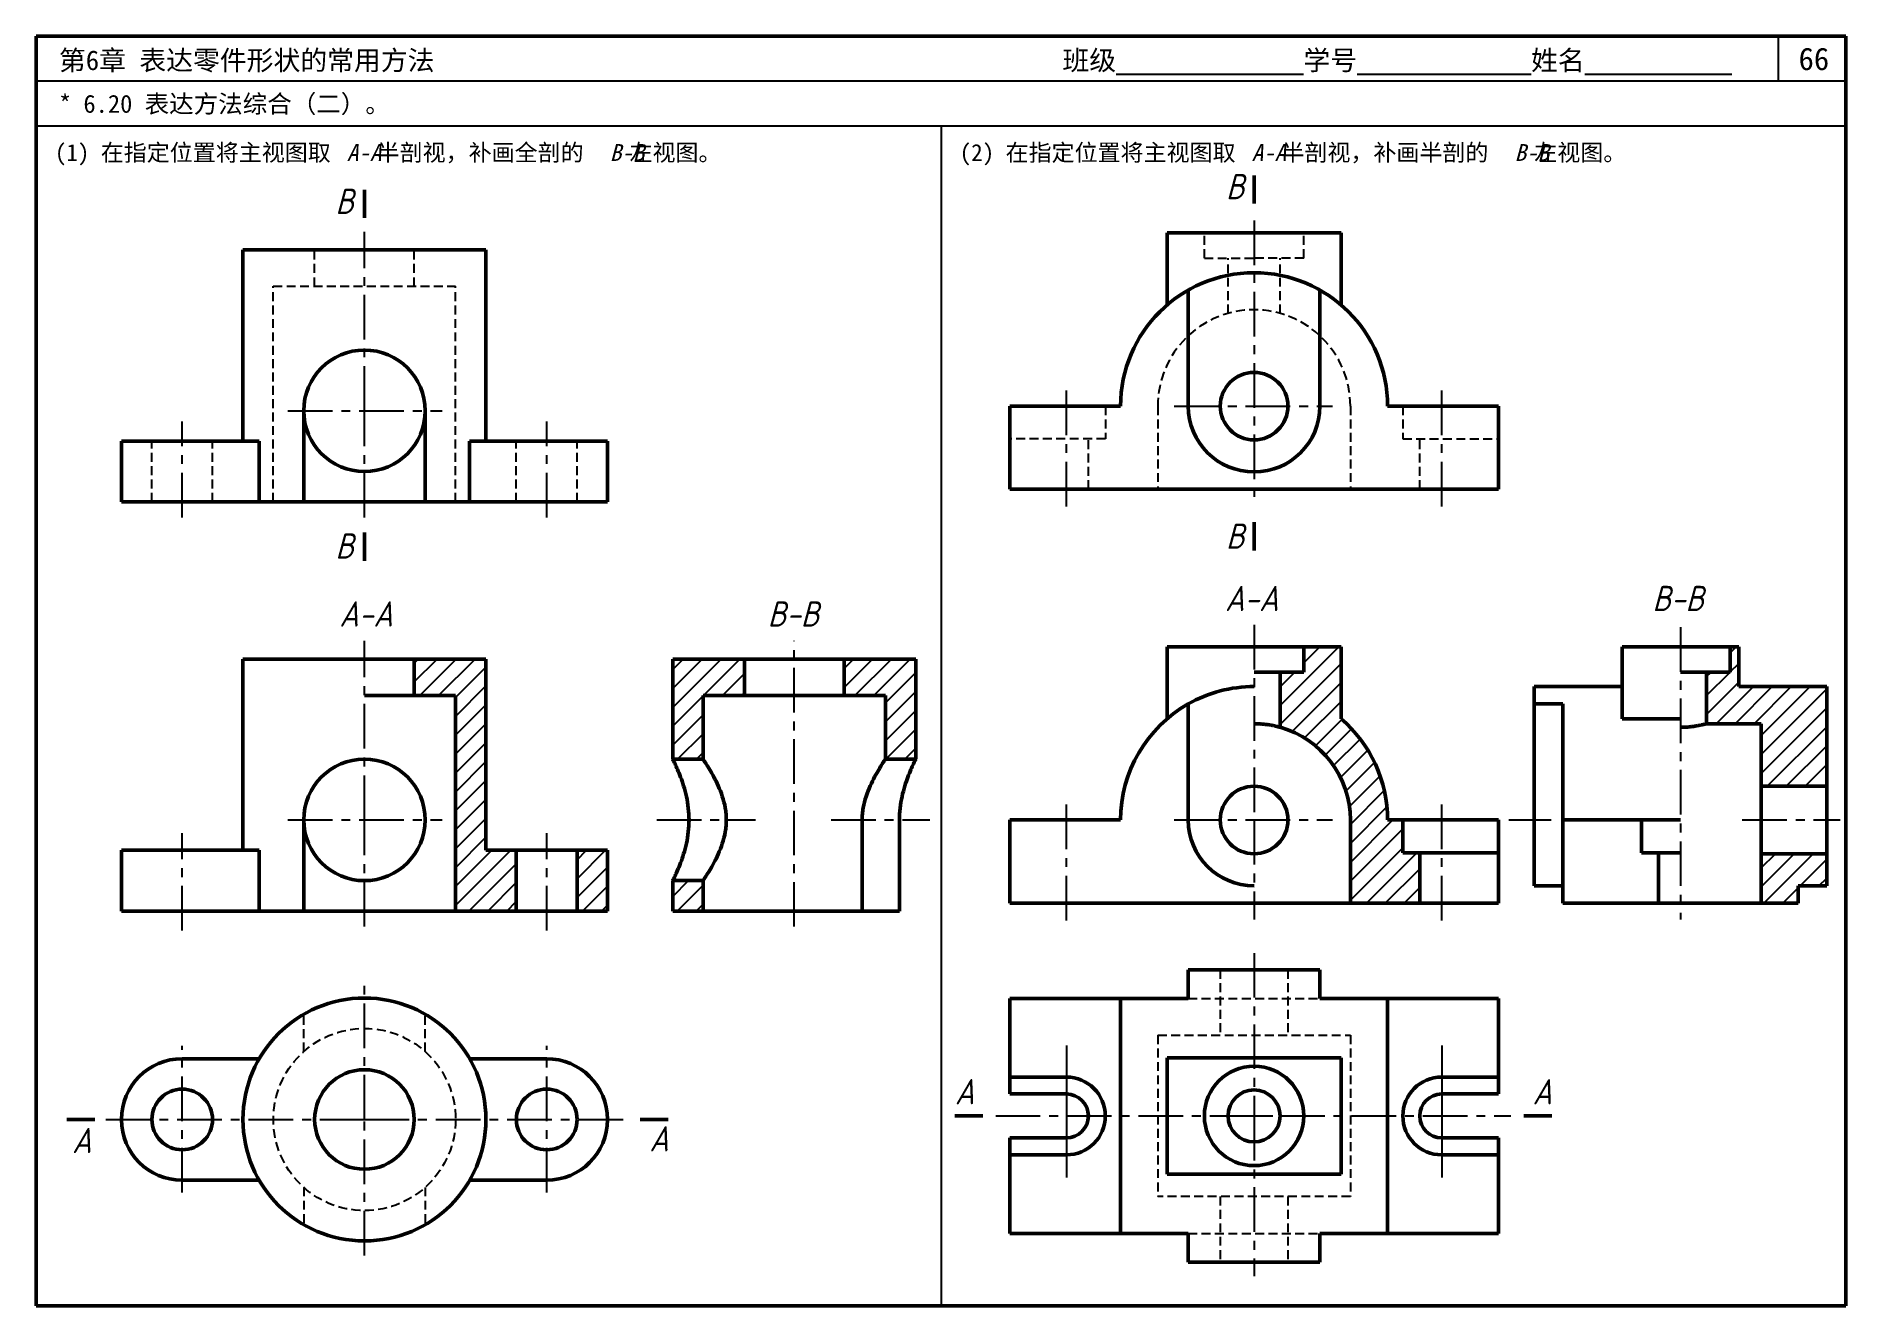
# Model space of a CAD drawing. Header units: millimetres. Extents: x 0 to 322, y 0 to 226.
import ezdxf
from ezdxf.enums import TextEntityAlignment as Align

# ---------------------------------------------------------------- set-up
doc = ezdxf.new("R2010")
doc.units = ezdxf.units.MM
doc.header["$LTSCALE"] = 0.25
doc.linetypes.add('CENTER', pattern=[50.8, 31.75, -6.35, 6.35, -6.35])
doc.linetypes.add('HIDDEN', pattern=[9.525, 6.35, -3.175])
for name, color, linetype in [('点画线层', 7, 'CENTER'), ('答案', 1, 'Continuous'), ('细实线层', 7, 'Continuous'), ('虚线层', 7, 'HIDDEN')]:
    doc.layers.add(name, color=color, linetype=linetype)
doc.layers.add('粗实线层', color=7, linetype='Continuous', lineweight=50)
doc.styles.get("Standard").update_dxf_attribs({"font": 'gbeitc.shx', "height": 4, "bigfont": 'gbcbig.shx'})
doc.styles.add('宋体', font='SimSun.ttf', dxfattribs={"height": 3.5})
doc.styles.add('宋体-斜体', font='SimSun.ttf', dxfattribs={"oblique": 15, "height": 3})

msp = doc.modelspace()

# ---------------------------------------------------------------- hatches: boundary and pattern name
at = {"layer": '答案'}
h = msp.add_hatch(dxfattribs=at)
h.set_pattern_fill('ANSI31', color=256, scale=0.75)
h.paths.add_polyline_path([(232.18, 117.29), (225.56, 117.29), (225.56, 112.82), (221.34, 112.82), (221.34, 102.98, -0.336152), (233.85, 86.48), (233.85, 71.68), (246.19, 71.68), (246.19, 80.63), (243.18, 80.63), (243.18, 86.48), (240.46, 86.48, 0.218737), (232.18, 104.5)])
h = msp.add_hatch(dxfattribs=at)
h.set_pattern_fill('ANSI31', color=256, scale=0.75)
h.paths.add_polyline_path([(318.6, 110.23), (302.95, 110.23), (302.95, 117.29), (301.43, 117.29), (301.43, 112.82), (297.21, 112.82), (297.21, 103.61), (306.94, 103.61), (306.94, 92.49), (318.6, 92.49)])
h.paths.add_polyline_path([(318.6, 80.47), (306.94, 80.47), (306.94, 71.68), (313.5, 71.68), (313.5, 74.75), (318.6, 74.75)])
h = msp.add_hatch(dxfattribs=at)
h.set_pattern_fill('ANSI31', color=256, scale=0.75)
h.paths.add_polyline_path([(80.03, 115.13), (67.27, 115.13), (67.27, 108.65), (74.62, 108.65), (74.62, 70.27), (85.43, 70.27), (85.43, 81.08), (80.03, 81.08)])
h.paths.add_polyline_path([(101.65, 81.08), (96.24, 81.08), (96.24, 70.27), (101.65, 70.27)])
h = msp.add_hatch(dxfattribs=at)
h.set_pattern_fill('ANSI31', color=256, scale=0.75)
h.paths.add_polyline_path([(126.02, 115.13), (113.26, 115.13), (113.26, 97.3), (118.67, 97.3), (118.67, 108.65), (126.02, 108.65)])
h.paths.add_polyline_path([(118.67, 75.68), (113.26, 75.68), (113.26, 70.27), (118.67, 70.27)])
h.paths.add_polyline_path([(156.5, 115.13), (143.75, 115.13), (143.75, 108.65), (151.1, 108.65), (151.1, 97.3), (156.5, 97.3)])

# ---------------------------------------------------------------- linework, layer by layer
at = {"lineweight": 50}
for p, q in [((322, 226), (0, 226)), ((0, 226), (0, 0)), ((322, 0), (322, 226)), ((0, 0), (322, 0))]:
    msp.add_line(p, q, dxfattribs=at)
for p, q in [((310, 218), (310, 226)), ((322, 218), (0, 218)), ((322, 210), (0, 210)), ((161, 210), (161, 0))]:
    msp.add_line(p, q)
at = {"layer": '点画线层'}
for p, q in [((58.41, 159.32), (58.41, 191.19)), ((216.71, 193.2), (216.71, 142.47)), ((183.32, 142.28), (183.32, 163.34)), ((250.1, 142.28), (250.1, 163.34)), ((44.78, 159.32), (72.24, 159.32)), ((58.41, 140.33), (58.41, 159.32)), ((202.5, 160.15), (230.68, 160.15)), ((25.98, 140.33), (25.98, 157.44)), ((90.84, 140.33), (90.84, 157.44)), ((216.71, 121.22), (216.71, 86.48)), ((292.58, 120.78), (292.58, 68.79)), ((58.41, 86.49), (58.41, 118.35)), ((134.88, 67.5), (134.88, 118.35)), ((58.41, 67.5), (58.41, 86.49)), ((216.71, 86.48), (216.71, 68.79)), ((216.71, 62.8), (216.71, 33.8)), ((58.41, 33.17), (58.41, 57.5)), ((25.98, 20.17), (25.98, 46.3)), ((90.84, 20.17), (90.84, 46.3)), ((12.39, 33.17), (58.41, 33.17)), ((58.41, 33.17), (104.76, 33.17)), ((58.41, 8.97), (58.41, 33.17)), ((170.73, 33.8), (212.08, 33.8)), ((212.08, 33.8), (221.34, 33.8)), ((216.71, 33.8), (216.71, 5.27)), ((221.34, 33.8), (262.39, 33.8))]:
    msp.add_line(p, q, dxfattribs=at)
at = {"layer": '答案', "lineweight": 50}
for p, q in [((201.24, 104.5), (201.24, 117.29)), ((201.24, 117.29), (216.71, 117.29)), ((216.71, 117.29), (225.56, 117.29)), ((225.56, 112.82), (225.56, 117.29)), ((225.56, 117.29), (232.18, 117.29)), ((232.18, 117.29), (232.18, 104.5)), ((282.21, 104.5), (282.21, 117.29)), ((282.21, 117.29), (292.58, 117.29)), ((292.58, 117.29), (301.43, 117.29)), ((301.43, 112.82), (301.43, 117.29)), ((301.43, 117.29), (302.95, 117.29)), ((302.95, 117.29), (302.95, 110.23)), ((36.79, 115.13), (58.41, 115.13)), ((36.79, 81.08), (36.79, 115.13)), ((67.27, 115.13), (58.41, 115.13)), ((67.27, 108.65), (67.27, 115.13)), ((67.27, 115.13), (80.03, 115.13)), ((80.03, 115.13), (80.03, 81.08)), ((113.26, 115.13), (113.26, 97.3)), ((126.02, 115.13), (113.26, 115.13)), ((143.75, 115.13), (126.02, 115.13)), ((126.02, 108.65), (126.02, 115.13)), ((156.5, 115.13), (143.75, 115.13)), ((143.75, 115.13), (143.75, 108.65)), ((156.5, 97.3), (156.5, 115.13)), ((221.34, 112.82), (216.71, 112.82)), ((221.34, 102.98), (221.34, 112.82)), ((221.34, 112.82), (225.56, 112.82)), ((297.21, 112.82), (292.58, 112.82)), ((297.21, 103.61), (297.21, 112.82)), ((297.21, 112.82), (301.43, 112.82)), ((266.56, 110.23), (266.56, 107.13)), ((266.56, 110.23), (282.21, 110.23)), ((302.95, 110.23), (318.6, 110.23)), ((318.6, 110.23), (318.6, 92.49)), ((67.27, 108.65), (58.41, 108.65)), ((74.62, 108.65), (67.27, 108.65)), ((74.62, 70.27), (74.62, 108.65)), ((118.67, 108.65), (126.02, 108.65)), ((118.67, 97.3), (118.67, 108.65)), ((143.75, 108.65), (126.02, 108.65)), ((143.75, 108.65), (151.1, 108.65)), ((151.1, 108.65), (151.1, 97.3)), ((204.99, 86.48), (204.99, 107.13)), ((266.56, 107.13), (266.56, 86.48)), ((266.56, 107.13), (271.66, 107.13)), ((271.66, 107.13), (271.66, 86.48)), ((292.58, 104.5), (282.21, 104.5)), ((306.94, 103.61), (297.21, 103.61)), ((306.94, 92.49), (306.94, 103.61)), ((113.26, 97.3), (118.67, 97.3)), ((151.1, 97.3), (156.5, 97.3)), ((306.94, 80.47), (306.94, 92.49)), ((318.6, 92.49), (306.94, 92.49)), ((318.6, 92.49), (318.6, 80.47)), ((47.6, 70.27), (47.6, 86.49)), ((146.97, 70.27), (146.97, 86.49)), ((153.61, 86.49), (153.61, 70.27)), ((173.22, 71.68), (173.22, 86.48)), ((173.22, 86.48), (192.96, 86.48)), ((233.85, 71.68), (233.85, 86.48)), ((240.46, 86.48), (243.18, 86.48)), ((243.18, 86.48), (250.1, 86.48)), ((243.18, 86.48), (243.18, 80.63)), ((250.1, 86.48), (260.2, 86.48)), ((260.2, 86.48), (260.2, 80.63)), ((266.56, 86.48), (266.56, 74.75)), ((271.66, 86.48), (271.66, 71.68)), ((271.66, 86.48), (285.66, 86.48)), ((285.66, 80.63), (285.66, 86.48)), ((285.66, 86.48), (292.58, 86.48)), ((25.98, 81.08), (15.17, 81.08)), ((15.17, 70.27), (15.17, 81.08)), ((39.69, 81.08), (25.98, 81.08)), ((39.69, 81.08), (39.69, 70.27)), ((80.03, 81.08), (85.43, 81.08)), ((85.43, 81.08), (96.24, 81.08)), ((85.43, 81.08), (85.43, 70.27)), ((96.24, 70.27), (96.24, 81.08)), ((96.24, 81.08), (101.65, 81.08)), ((101.65, 81.08), (101.65, 70.27)), ((243.18, 80.63), (246.19, 80.63)), ((246.19, 80.63), (250.1, 80.63)), ((246.19, 80.63), (246.19, 71.68)), ((250.1, 80.63), (260.2, 80.63)), ((260.2, 80.63), (260.2, 71.68)), ((288.67, 80.63), (285.66, 80.63)), ((288.67, 71.68), (288.67, 80.63)), ((288.67, 80.63), (292.58, 80.63)), ((306.94, 71.68), (306.94, 80.47)), ((306.94, 80.47), (318.6, 80.47)), ((318.6, 80.47), (318.6, 74.75)), ((113.26, 75.68), (113.26, 70.27)), ((118.67, 75.68), (113.26, 75.68)), ((118.67, 70.27), (118.67, 75.68)), ((266.56, 74.75), (271.66, 74.75)), ((313.5, 74.75), (313.5, 71.68)), ((318.6, 74.75), (313.5, 74.75)), ((216.71, 71.68), (173.22, 71.68)), ((233.85, 71.68), (216.71, 71.68)), ((246.19, 71.68), (233.85, 71.68)), ((250.1, 71.68), (246.19, 71.68)), ((260.2, 71.68), (250.1, 71.68)), ((271.66, 71.68), (288.67, 71.68)), ((292.58, 71.68), (288.67, 71.68)), ((306.94, 71.68), (292.58, 71.68)), ((313.5, 71.68), (306.94, 71.68)), ((25.98, 70.27), (15.17, 70.27)), ((39.69, 70.27), (25.98, 70.27)), ((39.69, 70.27), (47.6, 70.27)), ((74.62, 70.27), (47.6, 70.27)), ((85.43, 70.27), (74.62, 70.27)), ((96.24, 70.27), (85.43, 70.27)), ((101.65, 70.27), (96.24, 70.27)), ((113.26, 70.27), (118.67, 70.27)), ((146.97, 70.27), (118.67, 70.27)), ((153.61, 70.27), (146.97, 70.27))]:
    msp.add_line(p, q, dxfattribs=at)
at = {"layer": '答案', "linetype": 'CENTER'}
for p, q in [((183.32, 68.6), (183.32, 89.66)), ((250.1, 68.6), (250.1, 89.66)), ((25.98, 66.8), (25.98, 84.15)), ((44.78, 86.49), (72.24, 86.49)), ((90.84, 66.8), (90.84, 84.15)), ((110.43, 86.49), (127.97, 86.49)), ((141.44, 86.49), (158.99, 86.49)), ((202.5, 86.48), (230.68, 86.48)), ((262.01, 86.48), (269.59, 86.48)), ((303.57, 86.48), (321, 86.48))]:
    msp.add_line(p, q, dxfattribs=at)
at = {"layer": '答案', "lineweight": 50}
msp.add_circle((58.41, 86.49), 10.81, dxfattribs=at)
for radius, start, end in [(23.75, 90, 119.5713), (23.75, 119.5713, 180), (23.75, 0, 49.3536), (17.14, 0, 74.3208), (6.01, 90, 270), (6.01, 270, 90), (11.72, 180, 270)]:
    msp.add_arc((216.71, 86.48), radius, start, end, dxfattribs=at)
for points, knots in [([(221.34, 102.98), (221.34, 102.98), (221.31, 102.98), (221.2, 103.02), (221.11, 103.04), (220.87, 103.1), (220.72, 103.14), (220.38, 103.22), (220.19, 103.26), (219.78, 103.34), (219.55, 103.38), (219.05, 103.46), (218.77, 103.49), (218.2, 103.55), (217.9, 103.57), (217.31, 103.61), (217, 103.61), (216.71, 103.61)], [14.032841, 14.032841, 14.032841, 14.032841, 14.909978, 14.909978, 15.787115, 15.787115, 16.664252, 16.664252, 17.541389, 17.541389, 18.418357, 18.418357, 19.295325, 19.295325, 20.172293, 20.172293, 21.049261, 21.049261, 21.049261, 21.049261]), ([(297.21, 103.61), (297.21, 103.61), (297.18, 103.61), (297.07, 103.57), (296.98, 103.55), (296.74, 103.49), (296.59, 103.46), (296.25, 103.38), (296.06, 103.34), (295.65, 103.26), (295.42, 103.22), (294.91, 103.14), (294.64, 103.1), (294.07, 103.04), (293.77, 103.02), (293.17, 102.98), (292.87, 102.98), (292.58, 102.98)], [7.01642, 7.01642, 7.01642, 7.01642, 7.893388, 7.893388, 8.770356, 8.770356, 9.647324, 9.647324, 10.524292, 10.524292, 11.401429, 11.401429, 12.278567, 12.278567, 13.155704, 13.155704, 14.032841, 14.032841, 14.032841, 14.032841]), ([(116.16, 86.49), (116.16, 87.18), (116.12, 87.89), (115.96, 89.3), (115.85, 89.99), (115.56, 91.32), (115.39, 91.95), (115.03, 93.12), (114.84, 93.66), (114.48, 94.6), (114.3, 95.05), (113.96, 95.84), (113.8, 96.18), (113.54, 96.74), (113.44, 96.95), (113.3, 97.23), (113.26, 97.3), (113.26, 97.3)], [0, 0, 0, 0, 2.080467, 2.080467, 4.160933, 4.160933, 6.2414, 6.2414, 8.321867, 8.321867, 10.396662, 10.396662, 12.471457, 12.471457, 14.546252, 14.546252, 16.621047, 16.621047, 16.621047, 16.621047]), ([(118.67, 97.3), (118.67, 97.3), (118.72, 97.23), (118.9, 96.94), (119.04, 96.73), (119.4, 96.17), (119.62, 95.82), (120.08, 95.04), (120.33, 94.6), (120.83, 93.66), (121.1, 93.13), (121.62, 91.97), (121.87, 91.35), (122.3, 90.03), (122.49, 89.33), (122.67, 88.27), (122.72, 87.92), (122.78, 87.2), (122.8, 86.84), (122.8, 86.49)], [50.896573, 50.896573, 50.896573, 50.896573, 53.005534, 53.005534, 55.114495, 55.114495, 57.223455, 57.223455, 59.332416, 59.332416, 61.464837, 61.464837, 63.597257, 63.597257, 65.729677, 65.729677, 66.795887, 66.795887, 67.862098, 67.862098, 67.862098, 67.862098]), ([(146.97, 86.49), (146.97, 86.84), (146.99, 87.2), (147.05, 87.92), (147.1, 88.27), (147.28, 89.33), (147.46, 90.03), (147.9, 91.35), (148.15, 91.97), (148.67, 93.13), (148.93, 93.66), (149.43, 94.6), (149.68, 95.04), (150.15, 95.82), (150.37, 96.17), (150.72, 96.73), (150.86, 96.94), (151.05, 97.23), (151.1, 97.3), (151.1, 97.3)], [0, 0, 0, 0, 1.06621, 1.06621, 2.13242, 2.13242, 4.264841, 4.264841, 6.397261, 6.397261, 8.529681, 8.529681, 10.638642, 10.638642, 12.747603, 12.747603, 14.856564, 14.856564, 16.965524, 16.965524, 16.965524, 16.965524]), ([(156.5, 97.3), (156.5, 97.3), (156.47, 97.23), (156.33, 96.95), (156.23, 96.74), (155.97, 96.18), (155.81, 95.84), (155.47, 95.05), (155.29, 94.6), (154.93, 93.66), (154.74, 93.12), (154.38, 91.95), (154.21, 91.32), (153.92, 89.99), (153.8, 89.3), (153.65, 87.89), (153.61, 87.18), (153.61, 86.49)], [49.863142, 49.863142, 49.863142, 49.863142, 51.937938, 51.937938, 54.012733, 54.012733, 56.087528, 56.087528, 58.162323, 58.162323, 60.24279, 60.24279, 62.323257, 62.323257, 64.403723, 64.403723, 66.48419, 66.48419, 66.48419, 66.48419]), ([(113.26, 75.68), (113.26, 75.68), (113.3, 75.74), (113.44, 76.02), (113.54, 76.24), (113.8, 76.79), (113.96, 77.14), (114.3, 77.92), (114.48, 78.37), (114.84, 79.32), (115.03, 79.85), (115.39, 81.02), (115.56, 81.65), (115.85, 82.98), (115.96, 83.67), (116.12, 85.08), (116.16, 85.79), (116.16, 86.49)], [49.863142, 49.863142, 49.863142, 49.863142, 51.937938, 51.937938, 54.012733, 54.012733, 56.087528, 56.087528, 58.162323, 58.162323, 60.24279, 60.24279, 62.323257, 62.323257, 64.403723, 64.403723, 66.48419, 66.48419, 66.48419, 66.48419]), ([(122.8, 86.49), (122.8, 86.13), (122.78, 85.77), (122.72, 85.06), (122.67, 84.7), (122.49, 83.64), (122.3, 82.94), (121.87, 81.63), (121.62, 81), (121.1, 79.84), (120.83, 79.31), (120.33, 78.38), (120.08, 77.94), (119.62, 77.15), (119.4, 76.81), (119.04, 76.25), (118.9, 76.03), (118.72, 75.75), (118.67, 75.68), (118.67, 75.68)], [0, 0, 0, 0, 1.06621, 1.06621, 2.13242, 2.13242, 4.264841, 4.264841, 6.397261, 6.397261, 8.529681, 8.529681, 10.638642, 10.638642, 12.747603, 12.747603, 14.856564, 14.856564, 16.965524, 16.965524, 16.965524, 16.965524])]:
    msp.add_open_spline(points, degree=3, knots=knots, dxfattribs=at)
at = {"layer": '粗实线层'}
for p, q in [((216.71, 196.2), (216.71, 201.2)), ((58.41, 193.66), (58.41, 198.66)), ((216.71, 190.97), (201.24, 190.97)), ((201.24, 190.97), (201.24, 178.18)), ((216.71, 190.97), (232.18, 190.97)), ((232.18, 190.97), (232.18, 178.18)), ((36.79, 187.97), (80.03, 187.97)), ((36.79, 153.92), (36.79, 187.97)), ((80.03, 153.92), (80.03, 187.97)), ((204.99, 160.15), (204.99, 180.81)), ((228.43, 160.15), (228.43, 180.81)), ((47.6, 143.11), (47.6, 159.32)), ((69.22, 159.32), (69.22, 143.11)), ((192.96, 160.15), (173.22, 160.15)), ((173.22, 160.15), (173.22, 145.36)), ((240.46, 160.15), (260.2, 160.15)), ((260.2, 160.15), (260.2, 145.36)), ((25.98, 153.92), (15.17, 153.92)), ((15.17, 143.11), (15.17, 153.92)), ((39.69, 153.92), (25.98, 153.92)), ((39.69, 153.92), (39.69, 143.11)), ((90.84, 153.92), (77.13, 153.92)), ((77.13, 143.11), (77.13, 153.92)), ((101.65, 153.92), (90.84, 153.92)), ((101.65, 143.11), (101.65, 153.92)), ((173.22, 145.36), (216.71, 145.36)), ((260.2, 145.36), (216.71, 145.36)), ((25.98, 143.11), (15.17, 143.11)), ((39.69, 143.11), (25.98, 143.11)), ((39.69, 143.11), (47.6, 143.11)), ((69.22, 143.11), (47.6, 143.11)), ((69.22, 143.11), (77.13, 143.11)), ((77.13, 143.11), (90.84, 143.11)), ((90.84, 143.11), (101.65, 143.11)), ((216.71, 134.47), (216.71, 139.47)), ((58.41, 137.63), (58.41, 132.63)), ((204.99, 54.72), (204.99, 59.82)), ((204.99, 59.82), (228.43, 59.82)), ((228.43, 59.82), (228.43, 54.72)), ((173.22, 37.71), (173.22, 54.72)), ((173.22, 54.72), (204.99, 54.72)), ((192.96, 54.72), (192.96, 12.88)), ((228.43, 54.72), (260.2, 54.72)), ((240.46, 54.72), (240.46, 12.88)), ((260.2, 54.72), (260.2, 37.71)), ((25.98, 43.98), (39.69, 43.98)), ((77.13, 43.98), (90.84, 43.98)), ((201.24, 44.17), (201.24, 33.8)), ((201.24, 44.17), (216.71, 44.17)), ((232.18, 44.17), (216.71, 44.17)), ((232.18, 44.17), (232.18, 33.8)), ((183.32, 40.72), (173.22, 40.72)), ((250.1, 40.72), (260.2, 40.72)), ((183.32, 37.71), (173.22, 37.71)), ((250.1, 37.71), (260.2, 37.71)), ((10.45, 33.17), (5.45, 33.17)), ((107.46, 33.17), (112.46, 33.17)), ((168.44, 33.8), (163.44, 33.8)), ((201.24, 23.43), (201.24, 33.8)), ((232.18, 23.43), (232.18, 33.8)), ((264.7, 33.8), (269.7, 33.8)), ((173.22, 12.88), (173.22, 29.89)), ((183.32, 29.89), (173.22, 29.89)), ((250.1, 29.89), (260.2, 29.89)), ((260.2, 29.89), (260.2, 12.88)), ((183.32, 26.88), (173.22, 26.88)), ((250.1, 26.88), (260.2, 26.88)), ((201.24, 23.43), (216.71, 23.43)), ((232.18, 23.43), (216.71, 23.43)), ((39.69, 22.36), (25.98, 22.36)), ((90.84, 22.36), (77.13, 22.36)), ((204.99, 12.88), (173.22, 12.88)), ((204.99, 12.88), (204.99, 7.78)), ((260.2, 12.88), (228.43, 12.88)), ((228.43, 7.78), (228.43, 12.88)), ((204.99, 7.78), (228.43, 7.78))]:
    msp.add_line(p, q, dxfattribs=at)
for centre, radius in [((58.41, 159.32), 10.81), ((216.71, 160.15), 6.01), ((58.41, 33.17), 21.62), ((58.41, 33.17), 8.86), ((216.71, 33.8), 8.85), ((25.98, 33.17), 5.4), ((90.84, 33.17), 5.4), ((216.71, 33.8), 4.63)]:
    msp.add_circle(centre, radius, dxfattribs=at)
for centre, radius, start, end in [((216.71, 160.15), 23.75, 0, 180), ((216.71, 160.15), 11.72, 180, 0), ((25.98, 33.17), 10.81, 90, 270), ((90.84, 33.17), 10.81, 270, 90), ((183.32, 33.8), 6.92, 270, 90), ((250.1, 33.8), 6.92, 90, 270), ((183.32, 33.8), 3.91, 270, 90), ((250.1, 33.8), 3.91, 90, 270)]:
    msp.add_arc(centre, radius, start, end, dxfattribs=at)
at = {"layer": '细实线层'}
for p, q in [((211.71, 71.68), (221.71, 71.68)), ((287.58, 71.68), (297.58, 71.68)), ((53.41, 70.27), (63.41, 70.27)), ((129.88, 70.27), (139.88, 70.27)), ((183.32, 46.33), (183.32, 22.87)), ((250.1, 46.33), (250.1, 22.87))]:
    msp.add_line(p, q, dxfattribs=at)
at = {"layer": '虚线层'}
for p, q in [((207.86, 186.49), (207.86, 190.97)), ((225.56, 186.49), (225.56, 190.97)), ((49.54, 181.48), (49.54, 187.97)), ((67.27, 181.48), (67.27, 187.97)), ((207.86, 186.49), (216.71, 186.49)), ((212.08, 176.65), (212.08, 186.49)), ((225.56, 186.49), (216.71, 186.49)), ((221.34, 176.65), (221.34, 186.49)), ((42.19, 181.48), (74.62, 181.48)), ((42.19, 143.11), (42.19, 181.48)), ((74.62, 143.11), (74.62, 181.48)), ((190.25, 160.15), (190.25, 154.31)), ((199.57, 160.15), (199.57, 145.36)), ((233.85, 160.15), (233.85, 145.36)), ((243.18, 160.15), (243.18, 154.31)), ((20.57, 143.11), (20.57, 153.92)), ((31.38, 143.11), (31.38, 153.92)), ((85.43, 143.11), (85.43, 153.92)), ((96.24, 143.11), (96.24, 153.92)), ((190.25, 154.31), (173.22, 154.31)), ((187.23, 145.36), (187.23, 154.31)), ((243.18, 154.31), (260.2, 154.31)), ((246.19, 145.36), (246.19, 154.31)), ((210.7, 59.82), (210.7, 48.16)), ((222.72, 59.82), (222.72, 48.16)), ((47.6, 45.26), (47.6, 51.9)), ((69.22, 45.26), (69.22, 51.9)), ((204.99, 54.72), (228.43, 54.72)), ((199.57, 48.16), (233.85, 48.16)), ((199.57, 48.16), (199.57, 19.44)), ((233.85, 48.16), (233.85, 19.44)), ((47.6, 21.09), (47.6, 14.45)), ((69.22, 21.09), (69.22, 14.45)), ((233.85, 19.44), (199.57, 19.44)), ((210.7, 19.44), (210.7, 7.78)), ((222.72, 19.44), (222.72, 7.78)), ((204.99, 12.88), (228.43, 12.88))]:
    msp.add_line(p, q, dxfattribs=at)
msp.add_circle((58.41, 33.17), 16.21, dxfattribs=at)
msp.add_arc((216.71, 160.15), 17.14, 0, 180, dxfattribs=at)

# ---------------------------------------------------------------- texts
at = {"style": '宋体'}
for s, height, p in [('第6章 表达零件形状的常用方法', 3.5, (4.05, 219.96)), ('班级%%U              %%U学号%%U             %%U姓名%%U           ', 3.5, (182.61, 219.96)), ('66', 4, (313.6, 219.96)), ('* 6.20 表达方法综合（二）。', 3.2, (4.05, 212.36)), ('(1) 在指定位置将主视图取    半剖视，补画全剖的    左视图。', 3, (3.33, 203.79)), ('(2) 在指定位置将主视图取    半剖视，补画半剖的    左视图。', 3, (164.33, 203.79))]:
    msp.add_text(s, height=height, dxfattribs=at).set_placement(p)
at = {"style": '宋体-斜体', "oblique": 15}
for s, p in [('A-A', (55.29, 203.79)), ('B-B', (102.07, 203.79)), ('A-A', (216.29, 203.79)), ('B-B', (263.07, 203.79))]:
    msp.add_text(s, height=3, dxfattribs=at).set_placement(p)
at = {"layer": '细实线层'}
for s, p in [('B', (211.71, 196.98)), ('B', (53.24, 194.36)), ('B', (211.71, 134.75)), ('B', (53.24, 133.01)), ('A-A', (53.94, 120.9)), ('B-B', (130.16, 120.9)), ('A', (163.48, 35.87)), ('A', (266.27, 35.86)), ('A', (6.39, 27.19)), ('A', (109.1, 27.48))]:
    msp.add_text(s, height=4.5, dxfattribs=at).set_placement(p)
for s, p in [('A-A', (216.29, 123.66)), ('B-B', (292.16, 123.66))]:
    msp.add_text(s, height=4.5, dxfattribs=at).set_placement(p, align=Align.CENTER)

doc.saveas('drawing.dxf')
